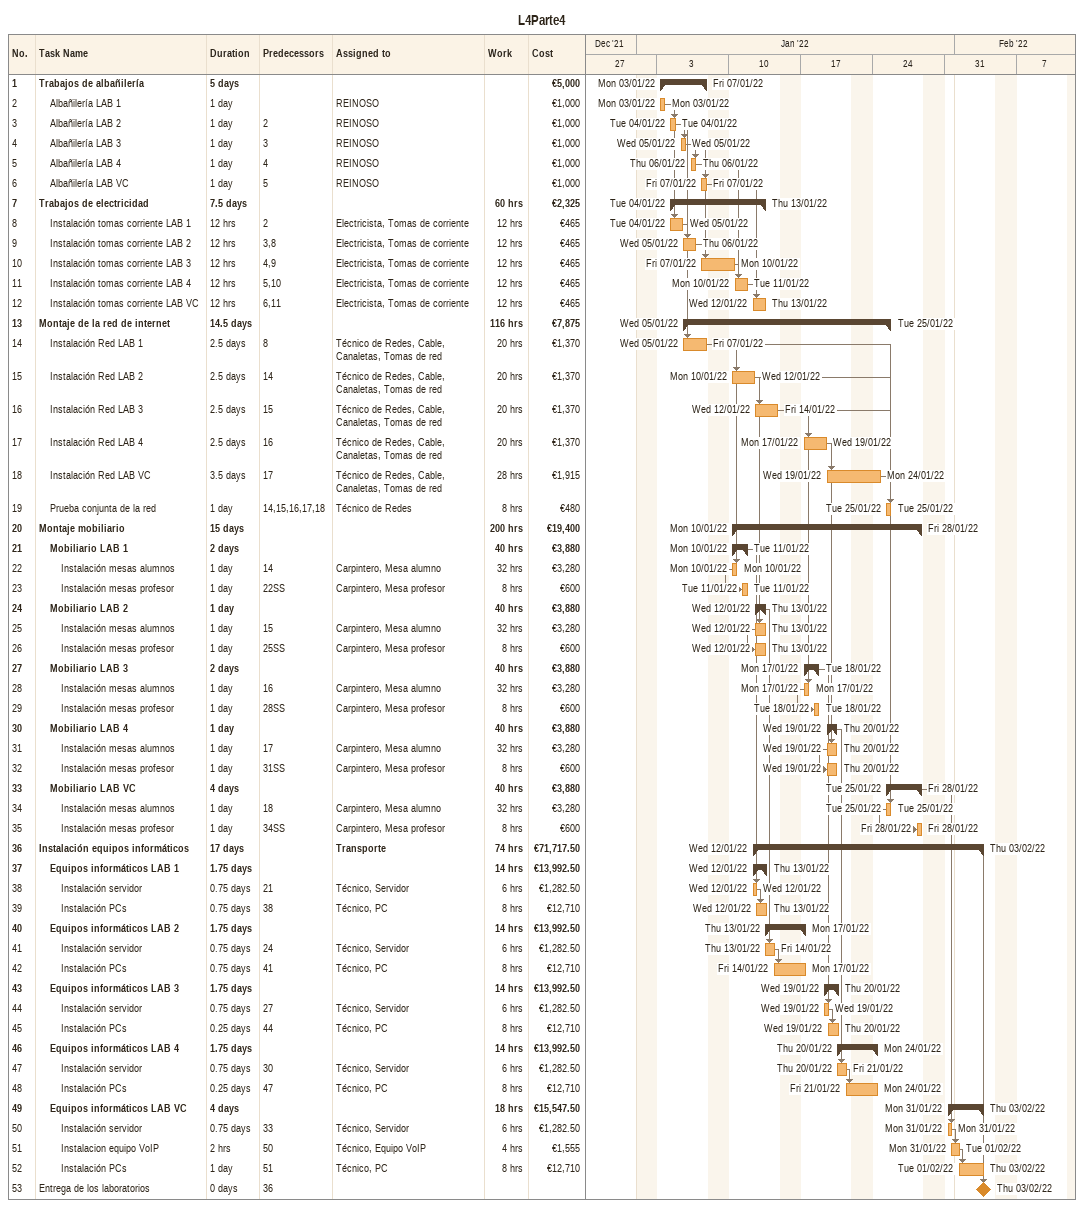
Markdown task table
L4Parte4

| ID | Level | Task | Duration | Start | Finish | Predecessors | Resources | Work (h) | Cost (€) |
|---|---|---|---|---|---|---|---|---|---|
| 1 | 1 | **Trabajos de albañilería** | 5d | 2022-01-03 | 2022-01-07 |  |  |  | 5000 |
| 2 | 2 | Albañilería LAB 1 | 1d | 2022-01-03 | 2022-01-03 |  | REINOSO |  | 1000 |
| 3 | 2 | Albañilería LAB 2 | 1d | 2022-01-04 | 2022-01-04 | 2 | REINOSO |  | 1000 |
| 4 | 2 | Albañilería LAB 3 | 1d | 2022-01-05 | 2022-01-05 | 3 | REINOSO |  | 1000 |
| 5 | 2 | Albañilería LAB 4 | 1d | 2022-01-06 | 2022-01-06 | 4 | REINOSO |  | 1000 |
| 6 | 2 | Albañilería LAB VC | 1d | 2022-01-07 | 2022-01-07 | 5 | REINOSO |  | 1000 |
| 7 | 1 | **Trabajos de electricidad** | 7.5d | 2022-01-04 | 2022-01-13 |  |  | 60 | 2325 |
| 8 | 2 | Instalación tomas corriente LAB 1 | 12h | 2022-01-04 | 2022-01-05 | 2 | Electricista, Tomas de corriente | 12 | 465 |
| 9 | 2 | Instalación tomas corriente LAB 2 | 12h | 2022-01-05 | 2022-01-06 | 3, 8 | Electricista, Tomas de corriente | 12 | 465 |
| 10 | 2 | Instalación tomas corriente LAB 3 | 12h | 2022-01-07 | 2022-01-10 | 4, 9 | Electricista, Tomas de corriente | 12 | 465 |
| 11 | 2 | Instalación tomas corriente LAB 4 | 12h | 2022-01-10 | 2022-01-11 | 5, 10 | Electricista, Tomas de corriente | 12 | 465 |
| 12 | 2 | Instalación tomas corriente LAB VC | 12h | 2022-01-12 | 2022-01-13 | 6, 11 | Electricista, Tomas de corriente | 12 | 465 |
| 13 | 1 | **Montaje de la red de internet** | 14.5d | 2022-01-05 | 2022-01-25 |  |  | 116 | 7875 |
| 14 | 2 | Instalación Red LAB 1 | 2.5d | 2022-01-05 | 2022-01-07 | 8 | Técnico de Redes, Cable, Canaletas, Tomas de red | 20 | 1370 |
| 15 | 2 | Instalación Red LAB 2 | 2.5d | 2022-01-10 | 2022-01-12 | 14 | Técnico de Redes, Cable, Canaletas, Tomas de red | 20 | 1370 |
| 16 | 2 | Instalación Red LAB 3 | 2.5d | 2022-01-12 | 2022-01-14 | 15 | Técnico de Redes, Cable, Canaletas, Tomas de red | 20 | 1370 |
| 17 | 2 | Instalación Red LAB 4 | 2.5d | 2022-01-17 | 2022-01-19 | 16 | Técnico de Redes, Cable, Canaletas, Tomas de red | 20 | 1370 |
| 18 | 2 | Instalación Red LAB VC | 3.5d | 2022-01-19 | 2022-01-24 | 17 | Técnico de Redes, Cable, Canaletas, Tomas de red | 28 | 1915 |
| 19 | 2 | Prueba conjunta de la red | 1d | 2022-01-25 | 2022-01-25 | 14, 15, 16, 17, 18 | Técnico de Redes | 8 | 480 |
| 20 | 1 | **Montaje mobiliario** | 15d | 2022-01-10 | 2022-01-28 |  |  | 200 | 19400 |
| 21 | 2 | **Mobiliario LAB 1** | 2d | 2022-01-10 | 2022-01-11 |  |  | 40 | 3880 |
| 22 | 3 | Instalación mesas alumnos | 1d | 2022-01-10 | 2022-01-10 | 14 | Carpintero, Mesa alumno | 32 | 3280 |
| 23 | 3 | Instalación mesas profesor | 1d | 2022-01-11 | 2022-01-11 | 22SS | Carpintero, Mesa profesor | 8 | 600 |
| 24 | 2 | **Mobiliario LAB 2** | 1d | 2022-01-12 | 2022-01-13 |  |  | 40 | 3880 |
| 25 | 3 | Instalación mesas alumnos | 1d | 2022-01-12 | 2022-01-13 | 15 | Carpintero, Mesa alumno | 32 | 3280 |
| 26 | 3 | Instalación mesas profesor | 1d | 2022-01-12 | 2022-01-13 | 25SS | Carpintero, Mesa profesor | 8 | 600 |
| 27 | 2 | **Mobiliario LAB 3** | 2d | 2022-01-17 | 2022-01-18 |  |  | 40 | 3880 |
| 28 | 3 | Instalación mesas alumnos | 1d | 2022-01-17 | 2022-01-17 | 16 | Carpintero, Mesa alumno | 32 | 3280 |
| 29 | 3 | Instalación mesas profesor | 1d | 2022-01-18 | 2022-01-18 | 28SS | Carpintero, Mesa profesor | 8 | 600 |
| 30 | 2 | **Mobiliario LAB 4** | 1d | 2022-01-19 | 2022-01-20 |  |  | 40 | 3880 |
| 31 | 3 | Instalación mesas alumnos | 1d | 2022-01-19 | 2022-01-20 | 17 | Carpintero, Mesa alumno | 32 | 3280 |
| 32 | 3 | Instalación mesas profesor | 1d | 2022-01-19 | 2022-01-20 | 31SS | Carpintero, Mesa profesor | 8 | 600 |
| 33 | 2 | **Mobiliario LAB VC** | 4d | 2022-01-25 | 2022-01-28 |  |  | 40 | 3880 |
| 34 | 3 | Instalación mesas alumnos | 1d | 2022-01-25 | 2022-01-25 | 18 | Carpintero, Mesa alumno | 32 | 3280 |
| 35 | 3 | Instalación mesas profesor | 1d | 2022-01-28 | 2022-01-28 | 34SS | Carpintero, Mesa profesor | 8 | 600 |
| 36 | 1 | **Instalación equipos informáticos** | 17d | 2022-01-12 | 2022-02-03 |  | Transporte | 74 | 71717.50 |
| 37 | 2 | **Equipos informáticos LAB 1** | 1.75d | 2022-01-12 | 2022-01-13 |  |  | 14 | 13992.50 |
| 38 | 3 | Instalación servidor | 0.75d | 2022-01-12 | 2022-01-12 | 21 | Técnico, Servidor | 6 | 1282.50 |
| 39 | 3 | Instalación PCs | 0.75d | 2022-01-12 | 2022-01-13 | 38 | Técnico, PC | 8 | 12710 |
| 40 | 2 | **Equipos informáticos LAB 2** | 1.75d | 2022-01-13 | 2022-01-17 |  |  | 14 | 13992.50 |
| 41 | 3 | Instalación servidor | 0.75d | 2022-01-13 | 2022-01-14 | 24 | Técnico, Servidor | 6 | 1282.50 |
| 42 | 3 | Instalación PCs | 0.75d | 2022-01-14 | 2022-01-17 | 41 | Técnico, PC | 8 | 12710 |
| 43 | 2 | **Equipos informáticos LAB 3** | 1.75d | 2022-01-19 | 2022-01-20 |  |  | 14 | 13992.50 |
| 44 | 3 | Instalación servidor | 0.75d | 2022-01-19 | 2022-01-19 | 27 | Técnico, Servidor | 6 | 1282.50 |
| 45 | 3 | Instalación PCs | 0.25d | 2022-01-19 | 2022-01-20 | 44 | Técnico, PC | 8 | 12710 |
| 46 | 2 | **Equipos informáticos LAB 4** | 1.75d | 2022-01-20 | 2022-01-24 |  |  | 14 | 13992.50 |
| 47 | 3 | Instalación servidor | 0.75d | 2022-01-20 | 2022-01-21 | 30 | Técnico, Servidor | 6 | 1282.50 |
| 48 | 3 | Instalación PCs | 0.25d | 2022-01-21 | 2022-01-24 | 47 | Técnico, PC | 8 | 12710 |
| 49 | 2 | **Equipos informáticos LAB VC** | 4d | 2022-01-31 | 2022-02-03 |  |  | 18 | 15547.50 |
| 50 | 3 | Instalación servidor | 0.75d | 2022-01-31 | 2022-01-31 | 33 | Técnico, Servidor | 6 | 1282.50 |
| 51 | 3 | Instalacion equipo VoIP | 2h | 2022-01-31 | 2022-02-01 | 50 | Técnico, Equipo VoIP | 4 | 1555 |
| 52 | 3 | Instalación PCs | 1d | 2022-02-01 | 2022-02-03 | 51 | Técnico, PC | 8 | 12710 |
| 53 | 1 | Entrega de los laboratorios | 0d | 2022-02-03 | 2022-02-03 | 36 |  |  |  |
